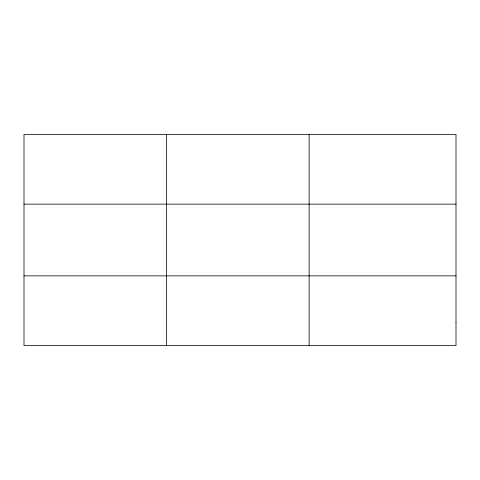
<?xml version="1.0" encoding="UTF-8"?>
<svg xmlns="http://www.w3.org/2000/svg" width="480" height="480" viewBox="0 0 480 480"><rect width="100%" height="100%" fill="white"/><g stroke="black" fill="none" stroke-linecap="round" stroke-linejoin="round"><path stroke-width="0.72" d="M166.56 345.48L166.56 134.52M309.12 345.48L309.12 134.52M24 204.138L456 204.138M24 275.862L456 275.862M456 322.278L456 345.48L24 345.48L24 134.52L456 134.52L456 322.278"/></g></svg>
